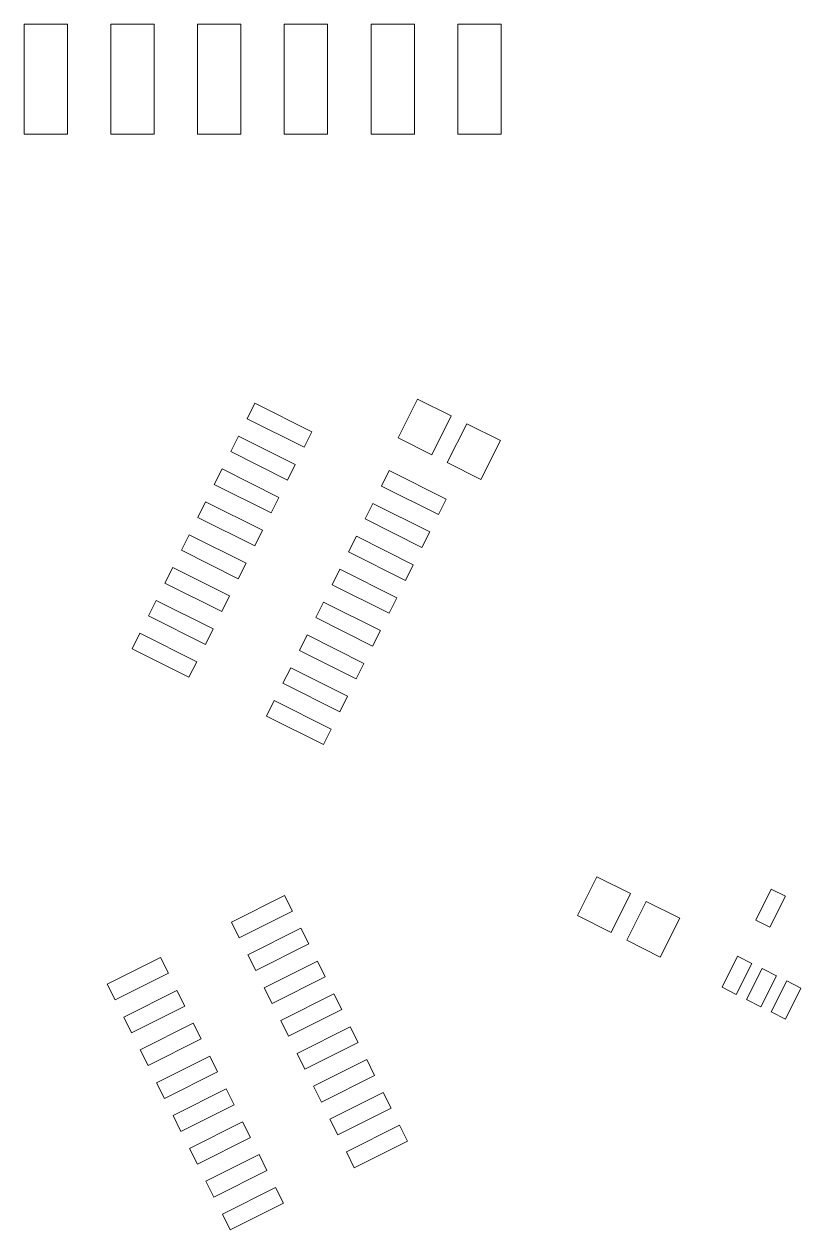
# Model space of a CAD drawing. Header units: inches. Extents: x 70 to 970, y -386 to 214.
# Drawn here: x 133.69 to 160.57, y -51.62 to -9.94 of the extents above; entities that cross this region are included whole.
import ezdxf

# ---------------------------------------------------------------- set-up
doc = ezdxf.new("R2010")
doc.units = ezdxf.units.IN
doc.header["$MEASUREMENT"] = 0

msp = doc.modelspace()

# ---------------------------------------------------------------- linework, layer by layer
at = {"color": 1, "lineweight": 0}
for p, q in [((135.195, -9.937), (133.695, -9.937)), ((133.695, -9.937), (133.695, -13.737)), ((135.195, -13.737), (135.195, -9.937)), ((138.195, -9.937), (136.695, -9.937)), ((136.695, -9.937), (136.695, -13.737)), ((138.195, -13.737), (138.195, -9.937)), ((141.195, -9.937), (139.695, -9.937)), ((139.695, -9.937), (139.695, -13.737)), ((141.195, -13.737), (141.195, -9.937)), ((144.195, -9.937), (142.695, -9.937)), ((142.695, -9.937), (142.695, -13.737)), ((144.195, -13.737), (144.195, -9.937)), ((147.195, -9.937), (145.695, -9.937)), ((145.695, -9.937), (145.695, -13.737)), ((147.195, -13.737), (147.195, -9.937)), ((150.195, -9.937), (148.695, -9.937)), ((148.695, -9.937), (148.695, -13.737)), ((150.195, -13.737), (150.195, -9.937)), ((133.695, -13.737), (135.195, -13.737)), ((136.695, -13.737), (138.195, -13.737)), ((139.695, -13.737), (141.195, -13.737)), ((142.695, -13.737), (144.195, -13.737)), ((145.695, -13.737), (147.195, -13.737)), ((148.695, -13.737), (150.195, -13.737)), ((147.308, -22.903), (146.636, -24.245)), ((148.47, -23.485), (147.308, -22.903)), ((141.678, -23.045), (141.41, -23.582)), ((143.646, -24.031), (141.678, -23.045)), ((141.41, -23.582), (143.377, -24.567)), ((147.799, -24.827), (148.47, -23.485)), ((149.007, -23.754), (148.335, -25.096)), ((150.169, -24.336), (149.007, -23.754)), ((143.377, -24.567), (143.646, -24.031)), ((141.11, -24.181), (140.841, -24.718)), ((143.077, -25.166), (141.11, -24.181)), ((146.636, -24.245), (147.799, -24.827)), ((149.498, -25.677), (150.169, -24.336)), ((140.841, -24.718), (142.808, -25.703)), ((140.541, -25.317), (140.272, -25.853)), ((142.508, -26.302), (140.541, -25.317)), ((142.808, -25.703), (143.077, -25.166)), ((146.328, -25.374), (146.059, -25.91)), ((148.295, -26.359), (146.328, -25.374)), ((148.335, -25.096), (149.498, -25.677)), ((140.272, -25.853), (142.24, -26.838)), ((146.059, -25.91), (148.026, -26.895)), ((139.973, -26.452), (139.704, -26.989)), ((141.94, -27.437), (139.973, -26.452)), ((142.24, -26.838), (142.508, -26.302)), ((145.759, -26.509), (145.491, -27.046)), ((147.727, -27.494), (145.759, -26.509)), ((148.026, -26.895), (148.295, -26.359)), ((139.704, -26.989), (141.671, -27.974)), ((145.491, -27.046), (147.458, -28.031)), ((141.671, -27.974), (141.94, -27.437)), ((147.458, -28.031), (147.727, -27.494)), ((139.404, -27.588), (139.135, -28.124)), ((141.371, -28.573), (139.404, -27.588)), ((145.191, -27.645), (144.922, -28.181)), ((147.158, -28.63), (145.191, -27.645)), ((139.135, -28.124), (141.102, -29.109)), ((144.922, -28.181), (146.889, -29.167)), ((138.835, -28.723), (138.567, -29.26)), ((140.802, -29.708), (138.835, -28.723)), ((141.102, -29.109), (141.371, -28.573)), ((146.889, -29.167), (147.158, -28.63)), ((144.622, -28.78), (144.353, -29.317)), ((146.589, -29.766), (144.622, -28.78)), ((138.567, -29.26), (140.534, -30.245)), ((144.353, -29.317), (146.321, -30.302)), ((138.267, -29.859), (137.998, -30.395)), ((140.234, -30.844), (138.267, -29.859)), ((140.534, -30.245), (140.802, -29.708)), ((144.053, -29.916), (143.785, -30.453)), ((146.021, -30.901), (144.053, -29.916)), ((146.321, -30.302), (146.589, -29.766)), ((137.998, -30.395), (139.965, -31.38)), ((139.965, -31.38), (140.234, -30.844)), ((143.785, -30.453), (145.752, -31.438)), ((137.698, -30.995), (137.429, -31.531)), ((139.665, -31.98), (137.698, -30.995)), ((143.485, -31.052), (143.216, -31.588)), ((145.452, -32.037), (143.485, -31.052)), ((145.752, -31.438), (146.021, -30.901)), ((137.429, -31.531), (139.397, -32.516)), ((143.216, -31.588), (145.183, -32.573)), ((139.397, -32.516), (139.665, -31.98)), ((145.183, -32.573), (145.452, -32.037)), ((142.916, -32.187), (142.647, -32.724)), ((144.883, -33.172), (142.916, -32.187)), ((142.647, -32.724), (144.615, -33.709)), ((142.348, -33.323), (142.079, -33.859)), ((144.315, -34.308), (142.348, -33.323)), ((144.615, -33.709), (144.883, -33.172)), ((142.079, -33.859), (144.046, -34.844)), ((144.046, -34.844), (144.315, -34.308)), ((153.512, -39.416), (152.84, -40.758)), ((154.674, -39.998), (153.512, -39.416)), ((154.003, -41.339), (154.674, -39.998)), ((159.539, -39.839), (159.002, -40.912)), ((160.031, -40.085), (159.539, -39.839)), ((142.703, -40.058), (140.864, -40.979)), ((142.976, -40.603), (142.703, -40.058)), ((155.211, -40.267), (154.539, -41.608)), ((156.373, -40.849), (155.211, -40.267)), ((159.494, -41.158), (160.031, -40.085)), ((141.137, -41.524), (142.976, -40.603)), ((152.84, -40.758), (154.003, -41.339)), ((155.702, -42.19), (156.373, -40.849)), ((140.864, -40.979), (141.137, -41.524)), ((143.272, -41.193), (141.433, -42.115)), ((143.545, -41.738), (143.272, -41.193)), ((159.002, -40.912), (159.494, -41.158)), ((154.539, -41.608), (155.702, -42.19)), ((141.705, -42.66), (143.545, -41.738)), ((138.411, -42.207), (136.571, -43.129)), ((138.684, -42.752), (138.411, -42.207)), ((141.433, -42.115), (141.705, -42.66)), ((143.841, -42.329), (142.001, -43.25)), ((144.114, -42.874), (143.841, -42.329)), ((158.375, -42.164), (157.838, -43.237)), ((158.33, -43.483), (158.867, -42.41)), ((158.867, -42.41), (158.375, -42.164)), ((136.844, -43.674), (138.684, -42.752)), ((142.274, -43.795), (144.114, -42.874)), ((159.225, -42.589), (158.687, -43.662)), ((159.179, -43.908), (159.716, -42.835)), ((159.716, -42.835), (159.225, -42.589)), ((136.571, -43.129), (136.844, -43.674)), ((138.98, -43.343), (137.14, -44.264)), ((139.253, -43.888), (138.98, -43.343)), ((142.001, -43.25), (142.274, -43.795)), ((157.838, -43.237), (158.33, -43.483)), ((160.074, -43.014), (159.537, -44.087)), ((160.028, -44.334), (160.566, -43.261)), ((160.566, -43.261), (160.074, -43.014)), ((144.409, -43.464), (142.57, -44.386)), ((144.682, -44.009), (144.409, -43.464)), ((158.687, -43.662), (159.179, -43.908)), ((137.413, -44.809), (139.253, -43.888)), ((142.843, -44.931), (144.682, -44.009)), ((159.537, -44.087), (160.028, -44.334)), ((137.14, -44.264), (137.413, -44.809)), ((139.548, -44.478), (137.709, -45.4)), ((139.821, -45.023), (139.548, -44.478)), ((142.57, -44.386), (142.843, -44.931)), ((144.978, -44.6), (143.139, -45.521)), ((145.251, -45.145), (144.978, -44.6)), ((137.709, -45.4), (137.982, -45.945)), ((137.982, -45.945), (139.821, -45.023)), ((143.411, -46.066), (145.251, -45.145)), ((140.117, -45.614), (138.277, -46.535)), ((140.39, -46.159), (140.117, -45.614)), ((143.139, -45.521), (143.411, -46.066)), ((145.547, -45.736), (143.707, -46.657)), ((145.82, -46.281), (145.547, -45.736)), ((138.55, -47.08), (140.39, -46.159)), ((138.277, -46.535), (138.55, -47.08)), ((143.707, -46.657), (143.98, -47.202)), ((143.98, -47.202), (145.82, -46.281)), ((140.686, -46.75), (138.846, -47.671)), ((140.959, -47.295), (140.686, -46.75)), ((146.115, -46.871), (144.276, -47.792)), ((146.388, -47.416), (146.115, -46.871)), ((139.119, -48.216), (140.959, -47.295)), ((144.549, -48.338), (146.388, -47.416)), ((138.846, -47.671), (139.119, -48.216)), ((141.254, -47.885), (139.415, -48.806)), ((141.527, -48.43), (141.254, -47.885)), ((144.276, -47.792), (144.549, -48.338)), ((146.684, -48.007), (144.844, -48.928)), ((146.957, -48.552), (146.684, -48.007)), ((139.688, -49.351), (141.527, -48.43)), ((145.117, -49.473), (146.957, -48.552)), ((139.415, -48.806), (139.688, -49.351)), ((141.823, -49.021), (139.983, -49.942)), ((142.096, -49.566), (141.823, -49.021)), ((144.844, -48.928), (145.117, -49.473)), ((140.256, -50.487), (142.096, -49.566)), ((139.983, -49.942), (140.256, -50.487)), ((142.392, -50.156), (140.552, -51.077)), ((142.665, -50.701), (142.392, -50.156)), ((140.825, -51.622), (142.665, -50.701)), ((140.552, -51.077), (140.825, -51.622))]:
    msp.add_line(p, q, dxfattribs=at)

doc.saveas('drawing.dxf')
